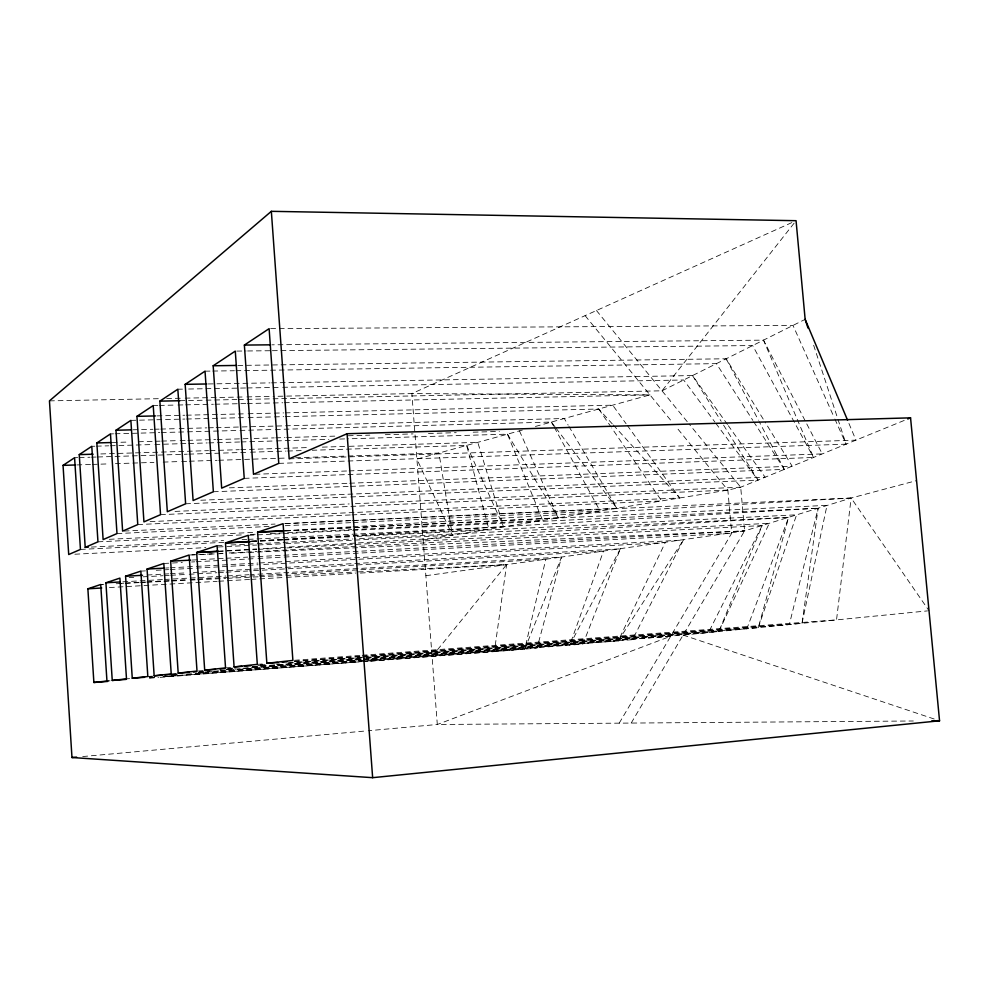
<?xml version="1.0" encoding="UTF-8"?>
<svg xmlns="http://www.w3.org/2000/svg" width="989" height="989" viewBox="0 0 989 989"><rect width="100%" height="100%" fill="white"/><g stroke="black" fill="none" stroke-linecap="round" stroke-linejoin="round"><path stroke-width="0.74" stroke-dasharray="4.95 3.71" d="M362.209 656.177L802.03 623.317L818.15 508.21L851.133 498.036L916.568 480.605M163.828 676.723L494.364 651.627L506.615 564.632L356.918 571.963M802.03 623.317L827.002 505.354L353.271 527.681M494.364 651.627L524.763 649.155L545.792 559.242L285.524 574.016M363.408 656.424L789.321 624.566L818.15 508.21L744.593 530.895L561.542 557.067L537.015 648.154L363.433 661.715M363.235 657.252L758.328 627.632L788.653 517.371L354.21 538.906M758.328 627.632L796.59 514.812L353.246 536.619M259.662 568.799L620.313 548.858L582.917 644.111L363.111 661.381M524.763 649.155L561.542 557.067L250.613 574.609M366.35 658.044L718.892 631.538L762.123 525.579L258.426 551.466M718.892 631.538L769.269 523.317L284.399 548.042M363.037 660.232L618.212 640.946L665.251 542.578L259.613 564.657M762.123 525.579L708.52 632.564L366.486 658.303M259.563 562.964L683.362 540.043L632.49 639.673L186.105 674.152M620.313 548.858L569.713 645.273L603.451 551.219L249.253 570.925M631.192 723.07L744.593 530.895L740.699 487.194L689.209 424.12M619.213 723.157L731.687 533.281L727.855 490.087L676.253 427.025M618.212 640.946L683.362 540.043M238.436 399.519L662.012 390.803L795.107 221.907M432.082 656.461L506.615 564.632L357.289 573.249M662.012 390.803L803.797 320.028M791.843 222.599L411.869 393.597L273.063 396.379M423.119 539.982L727.855 490.087L740.699 487.194L904.96 420.14M363.334 659.416L670.69 636.236L437.311 724.492L368.229 730.735M522.353 430.067L416.901 459.119L452.344 535.197L284.399 543.653M535.42 426.457L649.958 394.895L411.869 393.597L437.311 724.492L913.341 720.993M425.863 575.697L561.542 557.067M242.849 668.267L683.115 635.086L927.497 610.893M670.69 636.236L363.334 659.997M82.717 756.548L366.696 730.871M149.327 678.219L158.574 677.502M160.107 677.391L361.937 661.579M294.549 661.233L360.676 656.288M257.313 664.361L265.003 663.78M294.215 661.604L361.875 656.535M260.231 664.979L266.375 664.521M287.898 662.902L361.69 657.376M225.541 667.884L231.698 667.427M257.845 665.461L265.534 664.88M276.29 664.076L279.368 663.842M288.603 663.149L746.88 628.769L788.653 517.371L258.327 548.858M227.791 668.465L232.415 668.119M252.418 666.611L275.511 664.868M277.056 664.756L364.805 658.155M198.542 670.938L203.165 670.591M227.816 668.737L232.44 668.379M252.467 666.883L364.941 658.414M199.741 671.519L202.819 671.284M225.912 669.541L235.147 668.848M171.221 673.905L177.377 673.447M198.888 671.828L203.499 671.482M226.555 669.738L361.789 659.539M172.618 674.411L177.229 674.065M198.764 672.433L203.375 672.087M204.908 671.964L218.754 670.925M220.287 670.802L361.789 660.12M147.831 676.501L152.442 676.155M172.42 674.646L177.031 674.3M198.554 672.668L218.532 671.16M220.077 671.049L361.504 660.355M126.493 678.874L129.571 678.639M149.191 676.946L152.652 676.884M171.122 675.487L177.278 675.017M149.191 677.638L152.269 677.403M163.037 676.587L167.66 676.241M169.193 676.117L361.566 661.493M149.994 677.774L154.605 677.416M294.425 660.293L360.651 655.361M362.197 655.25L836.533 619.893L851.133 498.036L283.089 523.688M251.651 541.366L282.434 539.574M283.979 539.475L351.713 535.519M353.246 535.42L818.15 508.21L248.239 535.309M218.235 551.232L256.781 548.944M285.351 530.599L351.639 526.778M353.184 526.692L851.133 498.036L929.017 610.745M122.859 581.816L162.876 579.566M164.409 579.48L225.987 576.006M227.519 575.919L249.067 574.696M103.796 584.338L100.717 584.511L103.796 584.363M119.199 583.461L123.81 583.201M125.356 583.114L139.214 582.323M140.759 582.237L145.371 581.977M146.916 581.891L170.021 580.58M171.554 580.494L188.491 579.529M190.036 579.443L196.193 579.097M197.738 578.998L257.795 575.598M259.341 575.499L283.979 574.102M109.42 587.553L217.184 581.334M218.73 581.248L249.525 579.467M251.058 579.381L284.931 577.428M286.464 577.341L355.743 573.336M147.151 575.029L162.567 574.176M164.112 574.09L168.736 573.83M170.269 573.744L187.23 572.816M193.387 572.47L258.129 568.885M129.139 577.601L133.762 577.341M142.997 576.834L163.024 575.722M164.557 575.635L169.181 575.375M170.714 575.289L187.663 574.349M189.196 574.263L216.912 572.718M218.458 572.631L224.614 572.285M226.16 572.198L247.72 570.999M163.815 563.47L182.335 562.481M191.594 561.987L194.685 561.826M196.23 561.74L256.411 558.55M257.944 558.464L282.644 557.153M284.177 557.067L731.687 533.281M165.559 568.057L168.637 567.884M170.182 567.81L194.845 566.474M196.378 566.388L258.03 563.05M140.846 571.123L145.482 570.876M156.274 570.282L168.612 569.615M170.157 569.528L194.833 568.193M196.378 568.106L258.067 564.744M212.215 553.84L189.109 555.027L223.057 553.556M219.917 553.444L222.995 553.296M229.164 552.975L256.88 551.553M192.249 560.046L224.651 558.34M226.197 558.253L247.794 557.116M249.339 557.042L744.593 530.895L229.225 553.284M80.455 549.427L223.798 542.331M251.54 540.958L282.372 539.438M283.917 539.351L351.725 536.001M353.271 535.927L488.912 529.202L466.635 445.421L312.277 450.255M217.098 545.693L223.267 545.396M230.969 545.013L255.619 543.789M257.152 543.715L352.665 538.98M74.867 554.223L205.823 547.622M218.149 546.991L256.67 545.05M258.216 544.976L282.866 543.74M218.21 551.417L256.695 549.451M258.228 549.377L282.854 548.116M109.297 539.302L255.879 532.292M285.203 530.895L558.328 517.84L519.448 430.858L516.357 430.944M97.96 541.836L242.589 534.864M250.279 534.493L256.435 534.196M270.281 533.528L351.837 529.61M353.37 529.535L542.627 520.412L507.468 434.159L347.349 438.844M91.359 547.065L223.65 540.563M242.107 539.66L246.718 539.425M248.264 539.351L503.599 526.803L477.774 442.343L346.991 446.373M251.651 541.613L282.434 540.105M283.979 540.031L351.701 536.693M116.146 583.757L123.86 583.374M125.405 583.3L139.301 582.62M140.846 582.546L145.47 582.323M147.015 582.249L162.443 581.495M163.989 581.421L170.17 581.112M171.703 581.038L188.689 580.209M190.234 580.135L196.403 579.826M197.948 579.752L225.727 578.392M227.272 578.318L258.141 576.81M259.687 576.723L284.375 575.524M285.92 575.45L355.372 572.038M124.157 531.056L275.066 524.071M285.833 523.577L350.514 520.585M352.047 520.511L616.889 508.259L568.935 426.42M116.986 533.578L269.787 526.432M285.228 525.715L351.589 522.612M353.135 522.538L600.088 511.004L554.347 427.446M285.376 530.883L351.725 527.755M150.093 521.611L679.715 497.974L626.977 424.961M137.768 524.566L350.415 514.96M351.948 514.898L661.666 500.929L611.672 427.891M175.028 511.4L349.204 503.945M355.372 503.685L740.699 487.194M160.552 514.676L727.855 490.087M185.623 503.797L349.166 497.022M350.712 496.96L758.044 480.11L721.995 422.612M200.816 500.236L765.127 477.217L728.374 425.764M229.386 487.849L348.103 483.275M349.649 483.225L792.152 466.19L766.413 424.269M213.364 491.756L349.154 486.44M350.699 486.378L784.302 469.392L759.181 421.598M244.234 478.355L813.49 457.474L763.508 340.142L272.185 344.815M255.051 474.275L347.522 470.962M349.068 470.9L822.255 453.902L763.508 340.142M76.907 464.929L90.778 464.471M92.311 464.422L109.26 463.866M115.429 463.656L153.938 462.395M163.185 462.098L180.134 461.542M181.667 461.492L187.836 461.282M189.369 461.233L217.098 460.318M218.643 460.268L286.427 458.043M295.674 457.746L346.509 456.077M348.054 456.028L438.955 453.049L452.344 535.197M289.184 458.847L855.955 440.142L848.179 421.673M278.774 463.371L846.114 444.16L812.773 342.577M74.583 457.722L77.674 457.623M79.219 457.573L90.024 457.239M91.569 457.19L96.193 457.042M97.738 456.992L187.267 454.186M188.8 454.136L249.005 452.245M250.538 452.196L275.239 451.417M276.784 451.38L286.044 451.083M287.589 451.033L301.484 450.601M100.804 453.951L208.506 450.638M210.051 450.588L239.276 449.686M240.822 449.649L308.519 447.56M322.365 447.127L345.445 446.422M112.276 442.503L129.238 442.021M138.497 441.762L160.094 441.143M161.627 441.094L178.601 440.612M180.134 440.562L186.303 440.389M187.848 440.34L215.614 439.549M217.16 439.512L248.004 438.622M254.173 438.448L274.225 437.88M275.758 437.83L285.017 437.571M286.563 437.521L337.459 436.062M348.252 435.753L369.837 435.135M385.265 434.703L413.031 433.899M428.447 433.466L456.213 432.675M473.175 432.181L499.396 431.439M91.779 446.311L94.857 446.224M96.403 446.175L108.716 445.816M110.249 445.779L153.369 444.518M154.902 444.469L187.23 443.517M188.775 443.48L207.245 442.936M208.79 442.899L239.585 441.996M241.118 441.947L274.991 440.958M276.537 440.909L328.88 439.376M339.66 439.067L345.816 438.881M132.946 429.795L152.974 429.275M154.519 429.238L159.142 429.115M160.675 429.078L177.624 428.633M179.157 428.583L206.886 427.866M208.432 427.817L214.601 427.656M216.134 427.619L283.917 425.851M285.462 425.802L564.286 418.508L568.156 425.109M110.471 433.911L113.55 433.825M115.095 433.788L159.81 432.589M161.343 432.539L186.019 431.884M187.551 431.834L238.436 430.475M239.968 430.425L273.891 429.523M275.437 429.473L551.392 422.056L555.089 426.914M157.004 415.887L184.807 415.232M186.352 415.195L246.595 413.785M248.14 413.748L272.853 413.167M274.398 413.13L283.67 412.908M285.215 412.87L612.686 405.169L626.086 423.725M130.869 420.374L184.918 419.064M186.464 419.027L246.681 417.568M248.227 417.531L272.939 416.925M274.472 416.888L283.744 416.666M285.289 416.629L598.753 409.013L612.24 423.836M153.221 405.539L157.857 405.441M159.402 405.416L176.363 405.045M177.909 405.02L184.078 404.884M185.623 404.847L213.389 404.254M214.934 404.217L245.791 403.561M247.324 403.524L282.805 402.77M284.35 402.733L649.958 394.895M49.45 400.879L158.945 398.678M166.659 398.518L183.62 398.184M185.166 398.147L245.309 396.935M246.854 396.91L271.53 396.416M179.899 400.718L204.538 400.211M206.083 400.186L236.89 399.544M177.835 389.221L182.458 389.134M188.627 389.023L245.692 387.985M247.225 387.96L281.16 387.329M282.693 387.305L683.671 379.986L714.886 422.019M208.296 383.955L269.985 382.891M271.53 382.854L692.51 375.573L727.471 424.516M205.032 371.172L211.213 371.085M212.759 371.06L234.393 370.739M235.938 370.714L716.407 363.643L752.839 420.387M237.83 365.436L726.173 358.772L765.597 422.958M236.828 351.083L246.1 350.984M247.633 350.971L270.801 350.724M272.346 350.699L752.654 345.557L813.49 457.474M270.652 328.645L793.005 325.406L834.246 417.618M683.115 635.086L938.079 720.313M613.279 424.973L679.715 497.974M585.105 315.639L672.359 422.266M596.466 310.521L688.245 422.933M556.003 428.126L616.889 508.259M715.801 423.255L758.044 480.11M598.753 409.013L610.819 426.63M753.667 421.685L784.302 469.392M692.51 375.573L721.179 421.314M507.468 434.159L558.328 517.84M551.392 422.056L553.605 426.098M726.173 358.772L758.464 420.226M466.635 445.421L503.599 526.803M834.864 419.015L846.114 444.16M110.026 680.803L106.948 681.038L110.026 680.803"/><path stroke-width="1.48" d="M271.345 211.325L49.45 400.879L71.974 757.525L372.643 777.675L939.55 720.796L910.56 417.853L347.077 433.726L289.184 458.847L271.345 211.325L796.058 220.695L805.145 319.348L808.001 328.064M63.049 465.374L74.583 457.722L80.455 549.427L68.711 554.532L63.049 465.374L75.374 464.978M79.256 454.619L91.779 446.311L97.96 541.836L85.215 547.362L79.256 454.619L93.114 454.198M96.848 442.948L110.471 433.911L116.986 533.578L103.116 539.598L96.848 442.948L110.731 442.553M115.997 430.24L130.869 420.374L137.768 524.566L122.624 531.13L115.997 430.24L131.413 429.844M136.927 416.357L153.221 405.539L160.552 514.676L143.937 521.883L136.927 416.357L155.458 415.924M159.872 401.138L177.835 389.221L185.623 503.797L167.326 511.733L159.872 401.138L179.899 400.718M185.166 384.35L205.032 371.172L213.364 491.756L193.102 500.545L185.166 384.35L206.75 383.979M213.179 365.769L235.283 351.107L244.234 478.355L221.672 488.146L213.179 365.769L236.284 365.448M244.37 345.074L269.119 328.657L278.774 463.371L253.505 474.337L244.37 345.074L270.64 344.827M907.754 419.002L910.56 417.853M87.873 588.801L100.717 584.511L106.948 681.038L93.881 682.484L87.873 588.801L101.719 587.998M105.922 582.781L119.904 578.12L126.493 678.874L112.252 680.457L105.922 582.781L119.78 581.989M125.578 576.216L140.846 571.123L147.831 676.501L132.266 678.231L125.578 576.216L142.527 575.289M147.064 569.058L163.815 563.47L171.221 673.905L154.16 675.808L147.064 569.058L164.013 568.143M170.652 561.183L189.109 555.027L197.009 671.049L178.193 673.138L170.652 561.183L190.704 560.133M204.698 670.196L225.541 667.884L217.098 545.693L196.663 552.517L204.698 670.196L215.478 669.392M234.096 666.932L257.313 664.361L248.239 535.309L225.48 542.899L234.096 666.932L241.773 666.363M266.857 663.298L292.892 660.417L283.089 523.688L257.597 532.193L266.857 663.298L277.625 662.494M71.974 757.525L76.573 757.104M93.881 682.484L107.739 681.421M282.236 662.148L286.859 661.802M244.852 666.129L251.008 665.671M220.09 669.034L224.713 668.688M178.193 673.138L188.961 672.322M193.584 671.976L196.663 671.741M154.16 675.808L161.85 675.227M164.928 674.993L171.072 674.523M132.266 678.231L144.579 677.304M112.252 680.457L126.11 679.394M250.106 541.465L225.48 542.899L250.106 541.688M218.235 551.232L196.663 552.517L218.21 551.417M283.806 530.685L257.597 532.193L283.831 530.957M85.215 547.362L88.293 547.214M931.836 720.857L939.55 720.796M805.145 319.348L847.585 420.251M347.077 433.726L372.643 777.675"/></g></svg>
